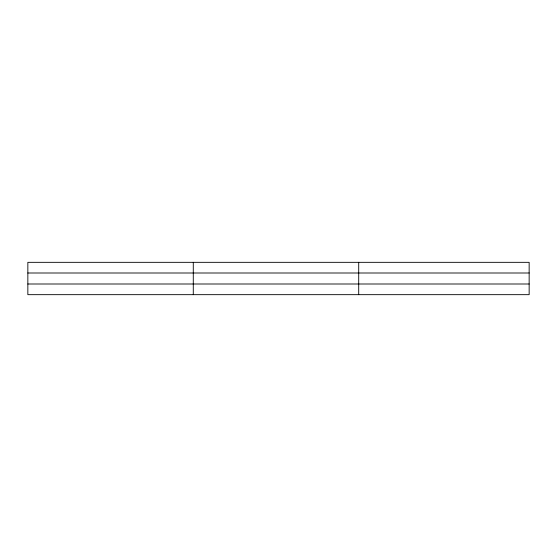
<?xml version="1.0" encoding="UTF-8"?>
<svg xmlns="http://www.w3.org/2000/svg" width="557" height="557" viewBox="0 0 557 557"><rect width="100%" height="100%" fill="white"/><g stroke="black" fill="none" stroke-linecap="round" stroke-linejoin="round"><path stroke-width="0.84" d="M193.279 262.333L193.279 294.667M358.708 262.333L358.708 294.667M529.15 273L529.15 262.333L27.85 262.333L27.85 294.667L529.15 294.667L529.15 273L27.85 273M27.85 284L529.15 284"/></g></svg>
